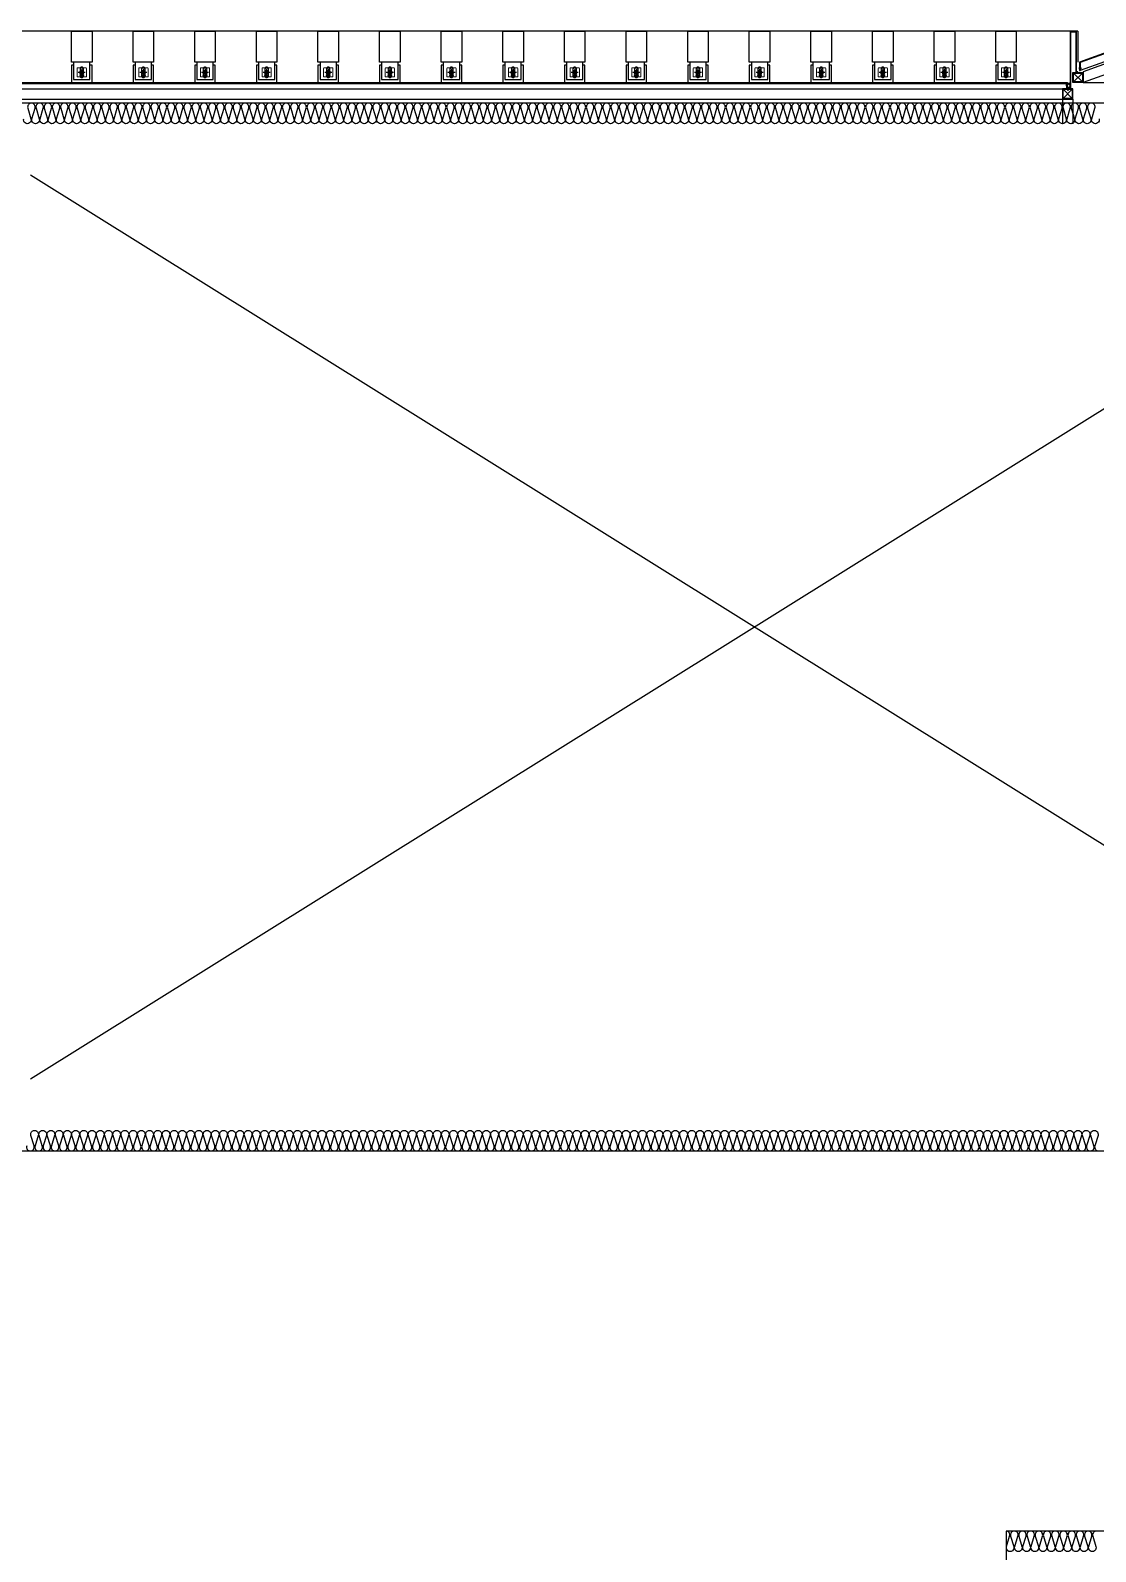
# Model space of a CAD drawing. Header units: millimetres. Extents: x 49154 to 181784, y 28275 to 149577.
# Drawn here: x 160454 to 165640, y 142055 to 149459 of the extents above; entities that cross this region are included whole.
import ezdxf

# ---------------------------------------------------------------- set-up
doc = ezdxf.new("R2010")
doc.units = ezdxf.units.MM
doc.header["$LTSCALE"] = 300
for name, pattern in [('CENTER2', [1.125, 0.75, -0.125, 0.125, -0.125]), ('CENTERX2', [4, 2.5, -0.5, 0.5, -0.5]), ('HID', [2.8, 1.8, -1])]:
    doc.linetypes.add(name, pattern=pattern)
doc.layers.add('4', color=4, linetype='Continuous', lineweight=13)
for name, color, linetype in [('6FIN', 6, 'Continuous'), ('A-ELE-8', 8, 'Continuous'), ('A-FIN', 6, 'Continuous'), ('A-FIN(EX)', 6, 'Continuous'), ('A-FIN-9', 7, 'Continuous'), ('A-HAT-MATL', 8, 'Continuous'), ('A-OPEN', 1, 'Continuous'), ('A-하지철물', 55, 'Continuous'), ('alucobond', 4, 'Continuous'), ('ISL', 251, 'Continuous'), ('loco_SCR', 1, 'Continuous'), ('mold', 4, 'Continuous'), ('SCREW', 6, 'Continuous'), ('SHEET', 6, 'Continuous'), ('보(girder)', 7, 'HID'), ('복합판넬', 6, 'Continuous'), ('코킹', 191, 'Continuous')]:
    doc.layers.add(name, color=color, linetype=linetype)

# ---------------------------------------------------------------- blocks, each defined once
blk = doc.blocks.new('EX-850-1')
at = {"layer": '6FIN', "elevation": 0}
for points in [[(3.2, 204.1), (46.8, 204.1, 0.414214), (50, 207.3), (50, 250.9, 0.414214), (46.8, 254.1), (3.2, 254.1, 0.414214), (0, 250.9), (0, 207.3, 0.414214)], [(896.8, 204.1), (853.2, 204.1, -0.414214), (850, 207.3), (850, 250.9, -0.414214), (853.2, 254.1), (896.8, 254.1, -0.414214), (900, 250.9), (900, 207.3, -0.414214)]]:
    blk.add_lwpolyline(points, format="xyb", close=True, dxfattribs=at)
at = {"layer": 'A-하지철물'}
for p, q in [((850, 254.1), (50, 254.1)), ((710.9, 204.1), (189.1, 204.1))]:
    blk.add_line(p, q, dxfattribs=at)
at = {"layer": 'A-하지철물', "elevation": 0}
for points in [[(49.9, 254.1), (450, 110.3), (850.1, 254.1)], [(50, 204.1), (50, 200.9), (450, 57.2), (850, 200.9), (850, 204.1)]]:
    blk.add_lwpolyline(points, dxfattribs=at)
at = {"layer": 'A-하지철물'}
blk.add_circle((450, 4.1), 4.07, dxfattribs=at)
at = {"layer": 'alucobond', "color": 251, "linetype": 'HID', "ltscale": 10}
for p, q in [((30.2, 185.1), (41.5, 185.1)), ((31.5, 182.4), (31.5, 187.8)), ((31.5, 186.6), (39.5, 186.6)), ((31.5, 183.6), (39.5, 183.6)), ((32, 189.3), (32.5, 189.3)), ((32, 180.9), (32.5, 180.9)), ((32.5, 180.9), (32.5, 189.3)), ((38, 182.7), (38, 187.4)), ((39.5, 182.7), (39.5, 187.4)), ((869.8, 185.1), (858.5, 185.1)), ((860.5, 182.7), (860.5, 187.4)), ((868.5, 186.6), (860.5, 186.6)), ((868.5, 183.6), (860.5, 183.6)), ((862, 182.7), (862, 187.4)), ((867.5, 180.9), (867.5, 189.3)), ((868, 189.3), (867.5, 189.3)), ((868, 180.9), (867.5, 180.9)), ((868.5, 182.4), (868.5, 187.8))]:
    blk.add_line(p, q, dxfattribs=at)
at = {"layer": 'alucobond'}
for p, q in [((32.5, 195.1), (36.5, 195.1)), ((867.5, 195.1), (863.5, 195.1))]:
    blk.add_line(p, q, dxfattribs=at)
at = {"layer": 'alucobond', "color": 251, "linetype": 'HID', "ltscale": 10}
for points in [[(32, 189.3), (31.5, 187.8)], [(32, 180.9), (31.5, 182.4)], [(868, 189.3), (868.5, 187.8)], [(868, 180.9), (868.5, 182.4)]]:
    blk.add_lwpolyline(points, dxfattribs=at)
at = {"layer": 'alucobond', "elevation": 0}
for points in [[(32.5, 195.1), (32.5, 154.1), (450, 4.1), (867.5, 154.1), (867.5, 195.1)], [(36.5, 195.1), (36.5, 156.9), (450, 8.3), (863.5, 156.9), (863.5, 195.1)]]:
    blk.add_lwpolyline(points, dxfattribs=at)
at = {"layer": 'alucobond', "color": 251, "linetype": 'HID', "ltscale": 10, "elevation": 0}
blk.add_lwpolyline([(36.5, 195.1), (450, 46.6), (863.5, 195.1)], dxfattribs=at)
at = {"layer": 'alucobond', "color": 251, "linetype": 'HID', "ltscale": 10}
for points in [[(39.5, 186.6, -0.666667), (39.5, 183.6, -1.5)], [(860.5, 186.6, 0.666667), (860.5, 183.6, 1.5)]]:
    blk.add_lwpolyline(points, format="xyb", dxfattribs=at)
for centre, start, end in [((38.7, 187.4), 0, 180), ((38.7, 182.7), 180, 0), ((861.3, 187.4), 0, 180), ((861.3, 182.7), 180, 0)]:
    blk.add_arc(centre, 0.75, start, end, dxfattribs=at)
at = {"layer": 'mold', "color": 4}
for points in [[(25, 204.1), (25, 202.6)], [(875, 204.1), (875, 202.6)]]:
    blk.add_lwpolyline(points, dxfattribs=at)
at = {"layer": 'SHEET', "color": 8}
for p, q in [((46.8, 250.9), (3.2, 207.3)), ((3.2, 250.9), (46.8, 207.3)), ((853.2, 250.9), (896.8, 207.3)), ((896.8, 250.9), (853.2, 207.3))]:
    blk.add_line(p, q, dxfattribs=at)
at = {"layer": 'SHEET', "color": 8, "elevation": 0}
for points in [[(3.2, 207.3), (46.8, 207.3), (46.8, 250.9), (3.2, 250.9)], [(896.8, 207.3), (853.2, 207.3), (853.2, 250.9), (896.8, 250.9)]]:
    blk.add_lwpolyline(points, close=True, dxfattribs=at)
blk = doc.blocks.new('*U124')
at = {"layer": '6FIN'}
blk.add_lwpolyline([(25.3, 50), (-24.7, 50), (-24.7, 0), (25.3, 0)], close=True, dxfattribs=at)
at = {"layer": 'SHEET', "color": 8}
for p, q in [((-22.2, 2.5), (22.8, 47.5)), ((22.8, 2.5), (-22.2, 47.5))]:
    blk.add_line(p, q, dxfattribs=at)
blk.add_lwpolyline([(22.3, 2.3), (-21.7, 2.3, -0.414214), (-22.4, 3), (-22.4, 47, -0.414214), (-21.7, 47.7), (22.3, 47.7, -0.414214), (23, 47), (23, 3, -0.414214)], format="xyb", close=True, dxfattribs=at)
blk = doc.blocks.new('screw-2')
at = {"layer": 'loco_SCR', "linetype": 'CENTERX2'}
blk.add_line((-9, 0), (20, 0), dxfattribs=at)
at = {"layer": 'loco_SCR'}
for p, q in [((-2, 2), (-2, 3)), ((-1, 0), (-2, 1)), ((0, 4), (0, -4)), ((0, 2), (13, 2)), ((4, 2), (2, -3)), ((6, 2), (4, -3)), ((8, 2), (6, -3)), ((9, 2), (8, -3)), ((11, 2), (10, 1)), ((16, 0), (11, 1)), ((16, 0), (12, -2)), ((16, 0), (13, 2)), ((-1, 0), (-2, -1)), ((-2, -2), (-2, -3)), ((0, -2), (12, -2)), ((10, -1), (9, -3))]:
    blk.add_line(p, q, dxfattribs=at)
for centre, radius, start, end in [((0, 0), 4, 90, 270), ((-2, 1), 0.5, 135, 249.9068), ((-2, 3), 0.393, 352.9095, 75.2899), ((-1, 0), 0.262, 273.8076, 86.5479), ((11, -1), 1.4, 70.8182, 270.5294), ((-2, -1), 0.5, 109.9826, 225), ((-2, -3), 0.393, 261.9149, 3.4868)]:
    blk.add_arc(centre, radius, start, end, dxfattribs=at)
blk = doc.blocks.new('A$Caf999d5d')
at = {"layer": 'A-FIN'}
for p, q in [((-1, 15), (25, 14.9)), ((3, 19), (29, 18.9)), ((25, 7.4), (25, 14.9)), ((28, 7.4), (25, 7.4)), ((29, 7.4), (25, 7.4)), ((29, 7.4), (29, 18.9))]:
    blk.add_line(p, q, dxfattribs=at)
at = {"layer": '코킹', "color": 1}
blk.add_circle((14.5, 7.5), 7.5, dxfattribs=at)
at = {"layer": '코킹', "color": 1, "extrusion": (0, 0, -1)}
blk.add_ellipse((-1, 7.5), major_axis=(0, 7.5), ratio=0.368706, start_param=0, end_param=3.141604, dxfattribs=at)
at = {"layer": 'SCREW', "xscale": 0.700000000000001, "yscale": 0.700000000000001, "zscale": 0.700000000000001, "rotation": 359.9997454971837}
blk.add_blockref('screw-2', (25, 11.2), dxfattribs=at)
blk = doc.blocks.new('N-washer')
at = {"layer": '4', "color": 253}
for p, q in [((-22.5, 19.5), (-22.5, -19.5)), ((19.5, 22.5), (-19.5, 22.5)), ((22.5, -19.5), (22.5, 19.5)), ((-19.5, -22.5), (19.5, -22.5))]:
    blk.add_line(p, q, dxfattribs=at)
at = {"layer": '4', "color": 253, "linetype": 'HID', "lineweight": 25, "ltscale": 0.5}
for p, q in [((-6.9, 17.6), (-8.3, 16.7)), ((-8.3, 16.7), (-8.3, 15.8)), ((-8.3, 15.8), (-6.9, 15)), ((-6.9, 13.6), (-8.3, 12.7)), ((-8.3, 12.7), (-8.3, 11.8)), ((-8.3, 11.8), (-6.9, 11)), ((-6.9, 9.6), (-8.3, 8.7)), ((-8.3, 8.7), (-8.3, 7.8)), ((-8.3, 7.8), (-6.9, 7)), ((-6.9, 5.6), (-8.3, 4.7)), ((-8.3, 4.7), (-8.3, 3.8)), ((-8.3, 3.8), (-7, 3)), ((-7, 3), (-6, 3)), ((-6.9, 15), (-6.9, 13.6)), ((-6.9, 11), (-6.9, 9.6)), ((-6.9, 7), (-6.9, 5.6)), ((-6.5, 0.5), (-6.5, -0.5)), ((6, 3), (7, 3)), ((6.5, -0.5), (6.5, 0.5)), ((8.3, 16.7), (6.9, 17.6)), ((6.9, 15), (8.3, 15.8)), ((6.9, 13.6), (6.9, 15)), ((8.3, 12.7), (6.9, 13.6)), ((6.9, 11), (8.3, 11.8)), ((6.9, 9.6), (6.9, 11)), ((8.3, 8.7), (6.9, 9.6)), ((6.9, 7), (8.3, 7.8)), ((6.9, 5.6), (6.9, 7)), ((8.3, 4.7), (6.9, 5.6)), ((7, 3), (8.3, 3.8)), ((8.3, 15.8), (8.3, 16.7)), ((8.3, 11.8), (8.3, 12.7)), ((8.3, 7.8), (8.3, 8.7)), ((8.3, 3.8), (8.3, 4.7))]:
    blk.add_line(p, q, dxfattribs=at)
at = {"layer": '4', "color": 253, "linetype": 'HID', "lineweight": 25}
blk.add_line((6.9, 17.6), (-6.9, 17.6), dxfattribs=at)
at = {"layer": '4', "color": 253}
for centre, start, end in [((-19.5, 19.5), 90, 180), ((19.5, 19.5), 0, 90), ((-19.5, -19.5), 180, 270), ((19.5, -19.5), 270, 0)]:
    blk.add_arc(centre, 3, start, end, dxfattribs=at)
at = {"layer": '4', "color": 253, "linetype": 'HID', "lineweight": 25, "ltscale": 0.5}
for centre, start, end in [((0, 0.5), 157.38014, 180), ((0, 0.5), 22.61986, 157.38014), ((0, 0.5), 0, 22.61986), ((0, -0.5), 180, 0)]:
    blk.add_arc(centre, 6.5, start, end, dxfattribs=at)
blk.add_point((0, 0), dxfattribs=at)
blk = doc.blocks.new('A$C908c0e9f')
at = {"layer": 'A-ELE-8', "color": 251, "linetype": 'CENTER2'}
for p, q in [((67.2, 80), (32.8, 80)), ((50, 97.2), (50, 62.8))]:
    blk.add_line(p, q, dxfattribs=at)
at = {"layer": 'A-ELE-8', "color": 251, "elevation": 0}
for points in [[(10, 115), (0, 115), (0, 30)], [(100, 30), (100, 115), (90, 115)]]:
    blk.add_lwpolyline(points, dxfattribs=at)
for points in [[(10, 130), (10, 45), (90, 45), (90, 130)], [(50, 90.4), (41, 85.2), (41, 74.8), (50, 69.6), (59, 74.8), (59, 85.2)]]:
    blk.add_lwpolyline(points, close=True, dxfattribs=at)
at = {"layer": 'A-ELE-8', "color": 251, "linetype": 'HID', "lineweight": 25, "ltscale": 0.5, "elevation": 0}
blk.add_lwpolyline([(57, 58.6), (58.4, 59.4), (58.4, 60.5), (57, 61.4), (57, 62.6), (58.4, 63.4), (58.4, 64.5), (57, 65.4), (57, 66.6), (58.4, 67.4), (58.4, 68.5), (57, 69.4), (57, 70.6), (58.4, 71.4), (58.4, 72.5), (57, 73.4), (57, 74.6), (58.4, 75.4), (58.4, 76.5), (57, 77.4), (57, 78.6), (58.4, 79.4), (58.4, 80.5), (57, 81.4), (57, 82.6), (58.4, 83.4), (58.4, 84.5), (57, 85.4), (57, 86.6), (58.4, 87.4), (58.4, 88.5), (57, 89.4), (57, 90.6), (58.4, 91.4), (58.4, 92.5), (57, 93.4), (57, 94.6), (58.4, 95.4), (58.4, 96.5), (57, 97.4), (57, 98.6), (58.4, 99.4), (58.4, 100.5), (57, 101.4, 0.50708), (42.9, 101.4), (41.5, 100.5), (41.5, 99.4), (42.9, 98.6), (42.9, 97.4), (41.5, 96.5), (41.5, 95.4), (42.9, 94.6), (42.9, 93.4), (41.5, 92.5), (41.5, 91.4), (42.9, 90.6), (42.9, 89.4), (41.5, 88.5), (41.5, 87.4), (42.9, 86.6), (42.9, 85.4), (41.5, 84.5), (41.5, 83.4), (42.9, 82.6), (42.9, 81.4), (41.5, 80.5), (41.5, 79.4), (42.9, 78.6), (42.9, 77.4), (41.5, 76.5), (41.5, 75.4), (42.9, 74.6), (42.9, 73.4), (41.5, 72.5), (41.5, 71.4), (42.9, 70.6), (42.9, 69.4), (41.5, 68.5), (41.5, 67.4), (42.9, 66.6), (42.9, 65.4), (41.5, 64.5), (41.5, 63.4), (42.9, 62.6), (42.9, 61.4), (41.5, 60.5), (41.5, 59.4), (42.9, 58.6, 0.50708)], format="xyb", close=True, dxfattribs=at)
at = {"layer": 'A-ELE-8', "color": 251}
blk.add_circle((50, 80), 9, dxfattribs=at)
at = {"layer": 'A-ELE-8', "color": 251, "linetype": 'HID'}
blk.add_circle((50, 80), 6, dxfattribs=at)
at = {"layer": 'A-FIN(EX)', "elevation": 0}
blk.add_lwpolyline([(0, 280), (100, 280), (100, 130), (0, 130)], close=True, dxfattribs=at)
at = {"layer": 'A-ELE-8', "color": 251, "xscale": -1, "rotation": 180}
blk.add_blockref('N-washer', (50, 80), dxfattribs=at)

msp = doc.modelspace()

# ---------------------------------------------------------------- linework, layer by layer
at = {"layer": 'A-FIN-9', "elevation": 0}
msp.add_lwpolyline([(165509.1, 149175), (165519.1, 149175), (165519.1, 149452), (165543.1, 149452), (165543.1, 149255), (165553.1, 149255), (165553.1, 149258), (165553.1, 149258), (165546.1, 149258), (165546.1, 149455), (165516.1, 149455), (165516.1, 149178), (165509.1, 149178), (165509.1, 149178)], close=True, dxfattribs=at)
at = {"layer": 'A-HAT-MATL'}
for q in [(104053.6, 149455), (165553.6, 149305)]:
    msp.add_line((165553.6, 149455), q, dxfattribs=at)
at = {"layer": 'A-OPEN'}
for p, q in [((167503.6, 144355), (160453.6, 148755)), ((166753.6, 148286.9), (160453.6, 144355))]:
    msp.add_line(p, q, dxfattribs=at)
at = {"layer": 'A-하지철물'}
for p, q in [((165478.6, 149125), (165478.6, 149005)), ((165528.6, 149125), (165528.6, 149005))]:
    msp.add_line(p, q, dxfattribs=at)
at = {"layer": 'A-하지철물', "elevation": 0}
for points in [[(155583.6, 149005), (155583.6, 149175), (165478.6, 149175)], [(155633.6, 149005), (155633.6, 149125), (165478.6, 149125)]]:
    msp.add_lwpolyline(points, dxfattribs=at)
at = {"layer": 'ISL', "elevation": 0}
for points in [[(168578.6, 149105), (155583.6, 149105)], [(155568.6, 148655), (155653.6, 148655), (155653.6, 143405), (157053.6, 143405), (157053.6, 144005), (166453.6, 144005), (166453.6, 143405), (167403.6, 143405), (167403.6, 142155), (165203.6, 142155), (165203.6, 134805), (167403.6, 134805), (167403.6, 128805), (166453.6, 128805), (166453.6, 127405), (167403.6, 127405), (167403.6, 124355), (165203.6, 124355), (165203.6, 117005), (165028.6, 117005), (165028.6, 116905)]]:
    msp.add_lwpolyline(points, dxfattribs=at)
for points in [[(165656.2, 149029.3, -1.372593), (165620.9, 149029.3), (165636.2, 149080.8, 0.509267), (165618.6, 149105, 0.509267), (165600.9, 149080.8), (165616.2, 149029.3, -1.372593), (165580.9, 149029.3), (165596.2, 149080.8, 0.509267), (165578.6, 149105, 0.509267), (165560.9, 149080.8), (165576.2, 149029.3, -1.372593), (165540.9, 149029.3), (165556.2, 149080.8, 0.509267), (165538.6, 149105, 0.509267), (165520.9, 149080.8), (165536.2, 149029.3, -1.372593), (165500.9, 149029.3), (165516.2, 149080.8, 0.509267), (165498.6, 149105, 0.509267), (165480.9, 149080.8), (165496.2, 149029.3, -1.372593), (165460.9, 149029.3), (165476.2, 149080.8, 0.509267), (165458.6, 149105, 0.509267), (165440.9, 149080.8), (165456.2, 149029.3, -1.372593), (165420.9, 149029.3), (165436.2, 149080.8, 0.509267), (165418.6, 149105, 0.509267), (165400.9, 149080.8), (165416.2, 149029.3, -1.372593), (165380.9, 149029.3), (165396.2, 149080.8, 0.509267), (165378.6, 149105, 0.509267), (165360.9, 149080.8), (165376.2, 149029.3, -1.372593), (165340.9, 149029.3), (165356.2, 149080.8, 0.509267), (165338.6, 149105, 0.509267), (165320.9, 149080.8), (165336.2, 149029.3, -1.372593), (165300.9, 149029.3), (165316.2, 149080.8, 0.509267), (165298.6, 149105, 0.509267), (165280.9, 149080.8), (165296.2, 149029.3, -1.372593), (165260.9, 149029.3), (165276.2, 149080.8, 0.509267), (165258.6, 149105, 0.509267), (165240.9, 149080.8), (165256.2, 149029.3, -1.372593), (165220.9, 149029.3), (165236.2, 149080.8, 0.509267), (165218.6, 149105, 0.509267), (165200.9, 149080.8), (165216.2, 149029.3, -1.372593), (165180.9, 149029.3), (165196.2, 149080.8, 0.509267), (165178.6, 149105, 0.509267), (165160.9, 149080.8), (165176.2, 149029.3, -1.372593), (165140.9, 149029.3), (165156.2, 149080.8, 0.509267), (165138.6, 149105, 0.509267), (165120.9, 149080.8), (165136.2, 149029.3, -1.372593), (165100.9, 149029.3), (165116.2, 149080.8, 0.509267), (165098.6, 149105, 0.509267), (165080.9, 149080.8), (165096.2, 149029.3, -1.372593), (165060.9, 149029.3), (165076.2, 149080.8, 0.509267), (165058.6, 149105, 0.509267), (165040.9, 149080.8), (165056.2, 149029.3, -1.372593), (165020.9, 149029.3), (165036.2, 149080.8, 0.509267), (165018.6, 149105, 0.509267), (165000.9, 149080.8), (165016.2, 149029.3, -1.372593), (164980.9, 149029.3), (164996.2, 149080.8, 0.509267), (164978.6, 149105, 0.509267), (164960.9, 149080.8), (164976.2, 149029.3, -1.372593), (164940.9, 149029.3), (164956.2, 149080.8, 0.509267), (164938.6, 149105, 0.509267), (164920.9, 149080.8), (164936.2, 149029.3, -1.372593), (164900.9, 149029.3), (164916.2, 149080.8, 0.509267), (164898.6, 149105, 0.509267), (164880.9, 149080.8), (164896.2, 149029.3, -1.372593), (164860.9, 149029.3), (164876.2, 149080.8, 0.509267), (164858.6, 149105, 0.509267), (164840.9, 149080.8), (164856.2, 149029.3, -1.372593), (164820.9, 149029.3), (164836.2, 149080.8, 0.509267), (164818.6, 149105, 0.509267), (164800.9, 149080.8), (164816.2, 149029.3, -1.372593), (164780.9, 149029.3), (164796.2, 149080.8, 0.509267), (164778.6, 149105, 0.509267), (164760.9, 149080.8), (164776.2, 149029.3, -1.372593), (164740.9, 149029.3), (164756.2, 149080.8, 0.509267), (164738.6, 149105, 0.509267), (164720.9, 149080.8), (164736.2, 149029.3, -1.372593), (164700.9, 149029.3), (164716.2, 149080.8, 0.509267), (164698.6, 149105, 0.509267), (164680.9, 149080.8), (164696.2, 149029.3, -1.372593), (164660.9, 149029.3), (164676.2, 149080.8, 0.509267), (164658.6, 149105, 0.509267), (164640.9, 149080.8), (164656.2, 149029.3, -1.372593), (164620.9, 149029.3), (164636.2, 149080.8, 0.509267), (164618.6, 149105, 0.509267), (164600.9, 149080.8), (164616.2, 149029.3, -1.372593), (164580.9, 149029.3), (164596.2, 149080.8, 0.509267), (164578.6, 149105, 0.509267), (164560.9, 149080.8), (164576.2, 149029.3, -1.372593), (164540.9, 149029.3), (164556.2, 149080.8, 0.509267), (164538.6, 149105, 0.509267), (164520.9, 149080.8), (164536.2, 149029.3, -1.372593), (164500.9, 149029.3), (164516.2, 149080.8, 0.509267), (164498.6, 149105, 0.509267), (164480.9, 149080.8), (164496.2, 149029.3, -1.372593), (164460.9, 149029.3), (164476.2, 149080.8, 0.509267), (164458.6, 149105, 0.509267), (164440.9, 149080.8), (164456.2, 149029.3, -1.372593), (164420.9, 149029.3), (164436.2, 149080.8, 0.509267), (164418.6, 149105, 0.509267), (164400.9, 149080.8), (164416.2, 149029.3, -1.372593), (164380.9, 149029.3), (164396.2, 149080.8, 0.509267), (164378.6, 149105, 0.509267), (164360.9, 149080.8), (164376.2, 149029.3, -1.372593), (164340.9, 149029.3), (164356.2, 149080.8, 0.509267), (164338.6, 149105, 0.509267), (164320.9, 149080.8), (164336.2, 149029.3, -1.372593), (164300.9, 149029.3), (164316.2, 149080.8, 0.509267), (164298.6, 149105, 0.509267), (164280.9, 149080.8), (164296.2, 149029.3, -1.372593), (164260.9, 149029.3), (164276.2, 149080.8, 0.509267), (164258.6, 149105, 0.509267), (164240.9, 149080.8), (164256.2, 149029.3, -1.372593), (164220.9, 149029.3), (164236.2, 149080.8, 0.509267), (164218.6, 149105, 0.509267), (164200.9, 149080.8), (164216.2, 149029.3, -1.372593), (164180.9, 149029.3), (164196.2, 149080.8, 0.509267), (164178.6, 149105, 0.509267), (164160.9, 149080.8), (164176.2, 149029.3, -1.372593), (164140.9, 149029.3), (164156.2, 149080.8, 0.509267), (164138.6, 149105, 0.509267), (164120.9, 149080.8), (164136.2, 149029.3, -1.372593), (164100.9, 149029.3), (164116.2, 149080.8, 0.509267), (164098.6, 149105, 0.509267), (164080.9, 149080.8), (164096.2, 149029.3, -1.372593), (164060.9, 149029.3), (164076.2, 149080.8, 0.509267), (164058.6, 149105, 0.509267), (164040.9, 149080.8), (164056.2, 149029.3, -1.372593), (164020.9, 149029.3), (164036.2, 149080.8, 0.509267), (164018.6, 149105, 0.509267), (164000.9, 149080.8), (164016.2, 149029.3, -1.372593), (163980.9, 149029.3), (163996.2, 149080.8, 0.509267), (163978.6, 149105, 0.509267), (163960.9, 149080.8), (163976.2, 149029.3, -1.372593), (163940.9, 149029.3), (163956.2, 149080.8, 0.509267), (163938.6, 149105, 0.509267), (163920.9, 149080.8), (163936.2, 149029.3, -1.372593), (163900.9, 149029.3), (163916.2, 149080.8, 0.509267), (163898.6, 149105, 0.509267), (163880.9, 149080.8), (163896.2, 149029.3, -1.372593), (163860.9, 149029.3), (163876.2, 149080.8, 0.509267), (163858.6, 149105, 0.509267), (163840.9, 149080.8), (163856.2, 149029.3, -1.372593), (163820.9, 149029.3), (163836.2, 149080.8, 0.509267), (163818.6, 149105, 0.509267), (163800.9, 149080.8), (163816.2, 149029.3, -1.372593), (163780.9, 149029.3), (163796.2, 149080.8, 0.509267), (163778.6, 149105, 0.509267), (163760.9, 149080.8), (163776.2, 149029.3, -1.372593), (163740.9, 149029.3), (163756.2, 149080.8, 0.509267), (163738.6, 149105, 0.509267), (163720.9, 149080.8), (163736.2, 149029.3, -1.372593), (163700.9, 149029.3), (163716.2, 149080.8, 0.509267), (163698.6, 149105, 0.509267), (163680.9, 149080.8), (163696.2, 149029.3, -1.372593), (163660.9, 149029.3), (163676.2, 149080.8, 0.509267), (163658.6, 149105, 0.509267), (163640.9, 149080.8), (163656.2, 149029.3, -1.372593), (163620.9, 149029.3), (163636.2, 149080.8, 0.509267), (163618.6, 149105, 0.509267), (163600.9, 149080.8), (163616.2, 149029.3, -1.372593), (163580.9, 149029.3), (163596.2, 149080.8, 0.509267), (163578.6, 149105, 0.509267), (163560.9, 149080.8), (163576.2, 149029.3, -1.372593), (163540.9, 149029.3), (163556.2, 149080.8, 0.509267), (163538.6, 149105, 0.509267), (163520.9, 149080.8), (163536.2, 149029.3, -1.372593), (163500.9, 149029.3), (163516.2, 149080.8, 0.509267), (163498.6, 149105, 0.509267), (163480.9, 149080.8), (163496.2, 149029.3, -1.372593), (163460.9, 149029.3), (163476.2, 149080.8, 0.509267), (163458.6, 149105, 0.509267), (163440.9, 149080.8), (163456.2, 149029.3, -1.372593), (163420.9, 149029.3), (163436.2, 149080.8, 0.509267), (163418.6, 149105, 0.509267), (163400.9, 149080.8), (163416.2, 149029.3, -1.372593), (163380.9, 149029.3), (163396.2, 149080.8, 0.509267), (163378.6, 149105, 0.509267), (163360.9, 149080.8), (163376.2, 149029.3, -1.372593), (163340.9, 149029.3), (163356.2, 149080.8, 0.509267), (163338.6, 149105, 0.509267), (163320.9, 149080.8), (163336.2, 149029.3, -1.372593), (163300.9, 149029.3), (163316.2, 149080.8, 0.509267), (163298.6, 149105, 0.509267), (163280.9, 149080.8), (163296.2, 149029.3, -1.372593), (163260.9, 149029.3), (163276.2, 149080.8, 0.509267), (163258.6, 149105, 0.509267), (163240.9, 149080.8), (163256.2, 149029.3, -1.372593), (163220.9, 149029.3), (163236.2, 149080.8, 0.509267), (163218.6, 149105, 0.509267), (163200.9, 149080.8), (163216.2, 149029.3, -1.372593), (163180.9, 149029.3), (163196.2, 149080.8, 0.509267), (163178.6, 149105, 0.509267), (163160.9, 149080.8), (163176.2, 149029.3, -1.372593), (163140.9, 149029.3), (163156.2, 149080.8, 0.509267), (163138.6, 149105, 0.509267), (163120.9, 149080.8), (163136.2, 149029.3, -1.372593), (163100.9, 149029.3), (163116.2, 149080.8, 0.509267), (163098.6, 149105, 0.509267), (163080.9, 149080.8), (163096.2, 149029.3, -1.372593), (163060.9, 149029.3), (163076.2, 149080.8, 0.509267), (163058.6, 149105, 0.509267), (163040.9, 149080.8), (163056.2, 149029.3, -1.372593), (163020.9, 149029.3), (163036.2, 149080.8, 0.509267), (163018.6, 149105, 0.509267), (163000.9, 149080.8), (163016.2, 149029.3, -1.372593), (162980.9, 149029.3), (162996.2, 149080.8, 0.509267), (162978.6, 149105, 0.509267), (162960.9, 149080.8), (162976.2, 149029.3, -1.372593), (162940.9, 149029.3), (162956.2, 149080.8, 0.509267), (162938.6, 149105, 0.509267), (162920.9, 149080.8), (162936.2, 149029.3, -1.372593), (162900.9, 149029.3), (162916.2, 149080.8, 0.509267), (162898.6, 149105, 0.509267), (162880.9, 149080.8), (162896.2, 149029.3, -1.372593), (162860.9, 149029.3), (162876.2, 149080.8, 0.509267), (162858.6, 149105, 0.509267), (162840.9, 149080.8), (162856.2, 149029.3, -1.372593), (162820.9, 149029.3), (162836.2, 149080.8, 0.509267), (162818.6, 149105, 0.509267), (162800.9, 149080.8), (162816.2, 149029.3, -1.372593), (162780.9, 149029.3), (162796.2, 149080.8, 0.509267), (162778.6, 149105, 0.509267), (162760.9, 149080.8), (162776.2, 149029.3, -1.372593), (162740.9, 149029.3), (162756.2, 149080.8, 0.509267), (162738.6, 149105, 0.509267), (162720.9, 149080.8), (162736.2, 149029.3, -1.372593), (162700.9, 149029.3), (162716.2, 149080.8, 0.509267), (162698.6, 149105, 0.509267), (162680.9, 149080.8), (162696.2, 149029.3, -1.372593), (162660.9, 149029.3), (162676.2, 149080.8, 0.509267), (162658.6, 149105, 0.509267), (162640.9, 149080.8), (162656.2, 149029.3, -1.372593), (162620.9, 149029.3), (162636.2, 149080.8, 0.509267), (162618.6, 149105, 0.509267), (162600.9, 149080.8), (162616.2, 149029.3, -1.372593), (162580.9, 149029.3), (162596.2, 149080.8, 0.509267), (162578.6, 149105, 0.509267), (162560.9, 149080.8), (162576.2, 149029.3, -1.372593), (162540.9, 149029.3), (162556.2, 149080.8, 0.509267), (162538.6, 149105, 0.509267), (162520.9, 149080.8), (162536.2, 149029.3, -1.372593), (162500.9, 149029.3), (162516.2, 149080.8, 0.509267), (162498.6, 149105, 0.509267), (162480.9, 149080.8), (162496.2, 149029.3, -1.372593), (162460.9, 149029.3), (162476.2, 149080.8, 0.509267), (162458.6, 149105, 0.509267), (162440.9, 149080.8), (162456.2, 149029.3, -1.372593), (162420.9, 149029.3), (162436.2, 149080.8, 0.509267), (162418.6, 149105, 0.509267), (162400.9, 149080.8), (162416.2, 149029.3, -1.372593), (162380.9, 149029.3), (162396.2, 149080.8, 0.509267), (162378.6, 149105, 0.509267), (162360.9, 149080.8), (162376.2, 149029.3, -1.372593), (162340.9, 149029.3), (162356.2, 149080.8, 0.509267), (162338.6, 149105, 0.509267), (162320.9, 149080.8), (162336.2, 149029.3, -1.372593), (162300.9, 149029.3), (162316.2, 149080.8, 0.509267), (162298.6, 149105, 0.509267), (162280.9, 149080.8), (162296.2, 149029.3, -1.372593), (162260.9, 149029.3), (162276.2, 149080.8, 0.509267), (162258.6, 149105, 0.509267), (162240.9, 149080.8), (162256.2, 149029.3, -1.372593), (162220.9, 149029.3), (162236.2, 149080.8, 0.509267), (162218.6, 149105, 0.509267), (162200.9, 149080.8), (162216.2, 149029.3, -1.372593), (162180.9, 149029.3), (162196.2, 149080.8, 0.509267), (162178.6, 149105, 0.509267), (162160.9, 149080.8), (162176.2, 149029.3, -1.372593), (162140.9, 149029.3), (162156.2, 149080.8, 0.509267), (162138.6, 149105, 0.509267), (162120.9, 149080.8), (162136.2, 149029.3, -1.372593), (162100.9, 149029.3), (162116.2, 149080.8, 0.509267), (162098.6, 149105, 0.509267), (162080.9, 149080.8), (162096.2, 149029.3, -1.372593), (162060.9, 149029.3), (162076.2, 149080.8, 0.509267), (162058.6, 149105, 0.509267), (162040.9, 149080.8), (162056.2, 149029.3, -1.372593), (162020.9, 149029.3), (162036.2, 149080.8, 0.509267), (162018.6, 149105, 0.509267), (162000.9, 149080.8), (162016.2, 149029.3, -1.372593), (161980.9, 149029.3), (161996.2, 149080.8, 0.509267), (161978.6, 149105, 0.509267), (161960.9, 149080.8), (161976.2, 149029.3, -1.372593), (161940.9, 149029.3), (161956.2, 149080.8, 0.509267), (161938.6, 149105, 0.509267), (161920.9, 149080.8), (161936.2, 149029.3, -1.372593), (161900.9, 149029.3), (161916.2, 149080.8, 0.509267), (161898.6, 149105, 0.509267), (161880.9, 149080.8), (161896.2, 149029.3, -1.372593), (161860.9, 149029.3), (161876.2, 149080.8, 0.509267), (161858.6, 149105, 0.509267), (161840.9, 149080.8), (161856.2, 149029.3, -1.372593), (161820.9, 149029.3), (161836.2, 149080.8, 0.509267), (161818.6, 149105, 0.509267), (161800.9, 149080.8), (161816.2, 149029.3, -1.372593), (161780.9, 149029.3), (161796.2, 149080.8, 0.509267), (161778.6, 149105, 0.509267), (161760.9, 149080.8), (161776.2, 149029.3, -1.372593), (161740.9, 149029.3), (161756.2, 149080.8, 0.509267), (161738.6, 149105, 0.509267), (161720.9, 149080.8), (161736.2, 149029.3, -1.372593), (161700.9, 149029.3), (161716.2, 149080.8, 0.509267), (161698.6, 149105, 0.509267), (161680.9, 149080.8), (161696.2, 149029.3, -1.372593), (161660.9, 149029.3), (161676.2, 149080.8, 0.509267), (161658.6, 149105, 0.509267), (161640.9, 149080.8), (161656.2, 149029.3, -1.372593), (161620.9, 149029.3), (161636.2, 149080.8, 0.509267), (161618.6, 149105, 0.509267), (161600.9, 149080.8), (161616.2, 149029.3, -1.372593), (161580.9, 149029.3), (161596.2, 149080.8, 0.509267), (161578.6, 149105, 0.509267), (161560.9, 149080.8), (161576.2, 149029.3, -1.372593), (161540.9, 149029.3), (161556.2, 149080.8, 0.509267), (161538.6, 149105, 0.509267), (161520.9, 149080.8), (161536.2, 149029.3, -1.372593), (161500.9, 149029.3), (161516.2, 149080.8, 0.509267), (161498.6, 149105, 0.509267), (161480.9, 149080.8), (161496.2, 149029.3, -1.372593), (161460.9, 149029.3), (161476.2, 149080.8, 0.509267), (161458.6, 149105, 0.509267), (161440.9, 149080.8), (161456.2, 149029.3, -1.372593), (161420.9, 149029.3), (161436.2, 149080.8, 0.509267), (161418.6, 149105, 0.509267), (161400.9, 149080.8), (161416.2, 149029.3, -1.372593), (161380.9, 149029.3), (161396.2, 149080.8, 0.509267), (161378.6, 149105, 0.509267), (161360.9, 149080.8), (161376.2, 149029.3, -1.372593), (161340.9, 149029.3), (161356.2, 149080.8, 0.509267), (161338.6, 149105, 0.509267), (161320.9, 149080.8), (161336.2, 149029.3, -1.372593), (161300.9, 149029.3), (161316.2, 149080.8, 0.509267), (161298.6, 149105, 0.509267), (161280.9, 149080.8), (161296.2, 149029.3, -1.372593), (161260.9, 149029.3), (161276.2, 149080.8, 0.509267), (161258.6, 149105, 0.509267), (161240.9, 149080.8), (161256.2, 149029.3, -1.372593), (161220.9, 149029.3), (161236.2, 149080.8, 0.509267), (161218.6, 149105, 0.509267), (161200.9, 149080.8), (161216.2, 149029.3, -1.372593), (161180.9, 149029.3), (161196.2, 149080.8, 0.509267), (161178.6, 149105, 0.509267), (161160.9, 149080.8), (161176.2, 149029.3, -1.372593), (161140.9, 149029.3), (161156.2, 149080.8, 0.509267), (161138.6, 149105, 0.509267), (161120.9, 149080.8), (161136.2, 149029.3, -1.372593), (161100.9, 149029.3), (161116.2, 149080.8, 0.509267), (161098.6, 149105, 0.509267), (161080.9, 149080.8), (161096.2, 149029.3, -1.372593), (161060.9, 149029.3), (161076.2, 149080.8, 0.509267), (161058.6, 149105, 0.509267), (161040.9, 149080.8), (161056.2, 149029.3, -1.372593), (161020.9, 149029.3), (161036.2, 149080.8, 0.509267), (161018.6, 149105, 0.509267), (161000.9, 149080.8), (161016.2, 149029.3, -1.372593), (160980.9, 149029.3), (160996.2, 149080.8, 0.509267), (160978.6, 149105, 0.509267), (160960.9, 149080.8), (160976.2, 149029.3, -1.372593), (160940.9, 149029.3), (160956.2, 149080.8, 0.509267), (160938.6, 149105, 0.509267), (160920.9, 149080.8), (160936.2, 149029.3, -1.372593), (160900.9, 149029.3), (160916.2, 149080.8, 0.509267), (160898.6, 149105, 0.509267), (160880.9, 149080.8), (160896.2, 149029.3, -1.372593), (160860.9, 149029.3), (160876.2, 149080.8, 0.509267), (160858.6, 149105, 0.509267), (160840.9, 149080.8), (160856.2, 149029.3, -1.372593), (160820.9, 149029.3), (160836.2, 149080.8, 0.509267), (160818.6, 149105, 0.509267), (160800.9, 149080.8), (160816.2, 149029.3, -1.372593), (160780.9, 149029.3), (160796.2, 149080.8, 0.509267), (160778.6, 149105, 0.509267), (160760.9, 149080.8), (160776.2, 149029.3, -1.372593), (160740.9, 149029.3), (160756.2, 149080.8, 0.509267), (160738.6, 149105, 0.509267), (160720.9, 149080.8), (160736.2, 149029.3, -1.372593), (160700.9, 149029.3), (160716.2, 149080.8, 0.509267), (160698.6, 149105, 0.509267), (160680.9, 149080.8), (160696.2, 149029.3, -1.372593), (160660.9, 149029.3), (160676.2, 149080.8, 0.509267), (160658.6, 149105, 0.509267), (160640.9, 149080.8), (160656.2, 149029.3, -1.372593), (160620.9, 149029.3), (160636.2, 149080.8, 0.509267), (160618.6, 149105, 0.509267), (160600.9, 149080.8), (160616.2, 149029.3, -1.372593), (160580.9, 149029.3), (160596.2, 149080.8, 0.509267), (160578.6, 149105, 0.509267), (160560.9, 149080.8), (160576.2, 149029.3, -1.372593), (160540.9, 149029.3), (160556.2, 149080.8, 0.509267), (160538.6, 149105, 0.509267), (160520.9, 149080.8), (160536.2, 149029.3, -1.372593), (160500.9, 149029.3), (160516.2, 149080.8, 0.509267), (160498.6, 149105, 0.509267), (160480.9, 149080.8), (160496.2, 149029.3, -1.372593), (160460.9, 149029.3), (160476.2, 149080.8, 0.509267), (160458.6, 149105, 0.509267), (160440.9, 149080.8), (160456.2, 149029.3, -1.372593), (160420.9, 149029.3)], [(160435.9, 144029.3, 0.509267), (160453.6, 144005, 0.509267), (160471.3, 144029.3), (160455.9, 144080.8, -1.372593), (160491.3, 144080.8), (160475.9, 144029.3, 0.509267), (160493.6, 144005, 0.509267), (160511.3, 144029.3), (160495.9, 144080.8, -1.372593), (160531.3, 144080.8), (160515.9, 144029.3, 0.509267), (160533.6, 144005, 0.509267), (160551.3, 144029.3), (160535.9, 144080.8, -1.372593), (160571.3, 144080.8), (160555.9, 144029.3, 0.509267), (160573.6, 144005, 0.509267), (160591.3, 144029.3), (160575.9, 144080.8, -1.372593), (160611.3, 144080.8), (160595.9, 144029.3, 0.509267), (160613.6, 144005, 0.509267), (160631.3, 144029.3), (160615.9, 144080.8, -1.372593), (160651.3, 144080.8), (160635.9, 144029.3, 0.509267), (160653.6, 144005, 0.509267), (160671.3, 144029.3), (160655.9, 144080.8, -1.372593), (160691.3, 144080.8), (160675.9, 144029.3, 0.509267), (160693.6, 144005, 0.509267), (160711.3, 144029.3), (160695.9, 144080.8, -1.372593), (160731.3, 144080.8), (160715.9, 144029.3, 0.509267), (160733.6, 144005, 0.509267), (160751.3, 144029.3), (160735.9, 144080.8, -1.372593), (160771.3, 144080.8), (160755.9, 144029.3, 0.509267), (160773.6, 144005, 0.509267), (160791.3, 144029.3), (160775.9, 144080.8, -1.372593), (160811.3, 144080.8), (160795.9, 144029.3, 0.509267), (160813.6, 144005, 0.509267), (160831.3, 144029.3), (160815.9, 144080.8, -1.372593), (160851.3, 144080.8), (160835.9, 144029.3, 0.509267), (160853.6, 144005, 0.509267), (160871.3, 144029.3), (160855.9, 144080.8, -1.372593), (160891.3, 144080.8), (160875.9, 144029.3, 0.509267), (160893.6, 144005, 0.509267), (160911.3, 144029.3), (160895.9, 144080.8, -1.372593), (160931.3, 144080.8), (160915.9, 144029.3, 0.509267), (160933.6, 144005, 0.509267), (160951.3, 144029.3), (160935.9, 144080.8, -1.372593), (160971.3, 144080.8), (160955.9, 144029.3, 0.509267), (160973.6, 144005, 0.509267), (160991.3, 144029.3), (160975.9, 144080.8, -1.372593), (161011.3, 144080.8), (160995.9, 144029.3, 0.509267), (161013.6, 144005, 0.509267), (161031.3, 144029.3), (161015.9, 144080.8, -1.372593), (161051.3, 144080.8), (161035.9, 144029.3, 0.509267), (161053.6, 144005, 0.509267), (161071.3, 144029.3), (161055.9, 144080.8, -1.372593), (161091.3, 144080.8), (161075.9, 144029.3, 0.509267), (161093.6, 144005, 0.509267), (161111.3, 144029.3), (161095.9, 144080.8, -1.372593), (161131.3, 144080.8), (161115.9, 144029.3, 0.509267), (161133.6, 144005, 0.509267), (161151.3, 144029.3), (161135.9, 144080.8, -1.372593), (161171.3, 144080.8), (161155.9, 144029.3, 0.509267), (161173.6, 144005, 0.509267), (161191.3, 144029.3), (161175.9, 144080.8, -1.372593), (161211.3, 144080.8), (161195.9, 144029.3, 0.509267), (161213.6, 144005, 0.509267), (161231.3, 144029.3), (161215.9, 144080.8, -1.372593), (161251.3, 144080.8), (161235.9, 144029.3, 0.509267), (161253.6, 144005, 0.509267), (161271.3, 144029.3), (161255.9, 144080.8, -1.372593), (161291.3, 144080.8), (161275.9, 144029.3, 0.509267), (161293.6, 144005, 0.509267), (161311.3, 144029.3), (161295.9, 144080.8, -1.372593), (161331.3, 144080.8), (161315.9, 144029.3, 0.509267), (161333.6, 144005, 0.509267), (161351.3, 144029.3), (161335.9, 144080.8, -1.372593), (161371.3, 144080.8), (161355.9, 144029.3, 0.509267), (161373.6, 144005, 0.509267), (161391.3, 144029.3), (161375.9, 144080.8, -1.372593), (161411.3, 144080.8), (161395.9, 144029.3, 0.509267), (161413.6, 144005, 0.509267), (161431.3, 144029.3), (161415.9, 144080.8, -1.372593), (161451.3, 144080.8), (161435.9, 144029.3, 0.509267), (161453.6, 144005, 0.509267), (161471.3, 144029.3), (161455.9, 144080.8, -1.372593), (161491.3, 144080.8), (161475.9, 144029.3, 0.509267), (161493.6, 144005, 0.509267), (161511.3, 144029.3), (161495.9, 144080.8, -1.372593), (161531.3, 144080.8), (161515.9, 144029.3, 0.509267), (161533.6, 144005, 0.509267), (161551.3, 144029.3), (161535.9, 144080.8, -1.372593), (161571.3, 144080.8), (161555.9, 144029.3, 0.509267), (161573.6, 144005, 0.509267), (161591.3, 144029.3), (161575.9, 144080.8, -1.372593), (161611.3, 144080.8), (161595.9, 144029.3, 0.509267), (161613.6, 144005, 0.509267), (161631.3, 144029.3), (161615.9, 144080.8, -1.372593), (161651.3, 144080.8), (161635.9, 144029.3, 0.509267), (161653.6, 144005, 0.509267), (161671.3, 144029.3), (161655.9, 144080.8, -1.372593), (161691.3, 144080.8), (161675.9, 144029.3, 0.509267), (161693.6, 144005, 0.509267), (161711.3, 144029.3), (161695.9, 144080.8, -1.372593), (161731.3, 144080.8), (161715.9, 144029.3, 0.509267), (161733.6, 144005, 0.509267), (161751.3, 144029.3), (161735.9, 144080.8, -1.372593), (161771.3, 144080.8), (161755.9, 144029.3, 0.509267), (161773.6, 144005, 0.509267), (161791.3, 144029.3), (161775.9, 144080.8, -1.372593), (161811.3, 144080.8), (161795.9, 144029.3, 0.509267), (161813.6, 144005, 0.509267), (161831.3, 144029.3), (161815.9, 144080.8, -1.372593), (161851.3, 144080.8), (161835.9, 144029.3, 0.509267), (161853.6, 144005, 0.509267), (161871.3, 144029.3), (161855.9, 144080.8, -1.372593), (161891.3, 144080.8), (161875.9, 144029.3, 0.509267), (161893.6, 144005, 0.509267), (161911.3, 144029.3), (161895.9, 144080.8, -1.372593), (161931.3, 144080.8), (161915.9, 144029.3, 0.509267), (161933.6, 144005, 0.509267), (161951.3, 144029.3), (161935.9, 144080.8, -1.372593), (161971.3, 144080.8), (161955.9, 144029.3, 0.509267), (161973.6, 144005, 0.509267), (161991.3, 144029.3), (161975.9, 144080.8, -1.372593), (162011.3, 144080.8), (161995.9, 144029.3, 0.509267), (162013.6, 144005, 0.509267), (162031.3, 144029.3), (162015.9, 144080.8, -1.372593), (162051.3, 144080.8), (162035.9, 144029.3, 0.509267), (162053.6, 144005, 0.509267), (162071.3, 144029.3), (162055.9, 144080.8, -1.372593), (162091.3, 144080.8), (162075.9, 144029.3, 0.509267), (162093.6, 144005, 0.509267), (162111.3, 144029.3), (162095.9, 144080.8, -1.372593), (162131.3, 144080.8), (162115.9, 144029.3, 0.509267), (162133.6, 144005, 0.509267), (162151.3, 144029.3), (162135.9, 144080.8, -1.372593), (162171.3, 144080.8), (162155.9, 144029.3, 0.509267), (162173.6, 144005, 0.509267), (162191.3, 144029.3), (162175.9, 144080.8, -1.372593), (162211.3, 144080.8), (162195.9, 144029.3, 0.509267), (162213.6, 144005, 0.509267), (162231.3, 144029.3), (162215.9, 144080.8, -1.372593), (162251.3, 144080.8), (162235.9, 144029.3, 0.509267), (162253.6, 144005, 0.509267), (162271.3, 144029.3), (162255.9, 144080.8, -1.372593), (162291.3, 144080.8), (162275.9, 144029.3, 0.509267), (162293.6, 144005, 0.509267), (162311.3, 144029.3), (162295.9, 144080.8, -1.372593), (162331.3, 144080.8), (162315.9, 144029.3, 0.509267), (162333.6, 144005, 0.509267), (162351.3, 144029.3), (162335.9, 144080.8, -1.372593), (162371.3, 144080.8), (162355.9, 144029.3, 0.509267), (162373.6, 144005, 0.509267), (162391.3, 144029.3), (162375.9, 144080.8, -1.372593), (162411.3, 144080.8), (162395.9, 144029.3, 0.509267), (162413.6, 144005, 0.509267), (162431.3, 144029.3), (162415.9, 144080.8, -1.372593), (162451.3, 144080.8), (162435.9, 144029.3, 0.509267), (162453.6, 144005, 0.509267), (162471.3, 144029.3), (162455.9, 144080.8, -1.372593), (162491.3, 144080.8), (162475.9, 144029.3, 0.509267), (162493.6, 144005, 0.509267), (162511.3, 144029.3), (162495.9, 144080.8, -1.372593), (162531.3, 144080.8), (162515.9, 144029.3, 0.509267), (162533.6, 144005, 0.509267), (162551.3, 144029.3), (162535.9, 144080.8, -1.372593), (162571.3, 144080.8), (162555.9, 144029.3, 0.509267), (162573.6, 144005, 0.509267), (162591.3, 144029.3), (162575.9, 144080.8, -1.372593), (162611.3, 144080.8), (162595.9, 144029.3, 0.509267), (162613.6, 144005, 0.509267), (162631.3, 144029.3), (162615.9, 144080.8, -1.372593), (162651.3, 144080.8), (162635.9, 144029.3, 0.509267), (162653.6, 144005, 0.509267), (162671.3, 144029.3), (162655.9, 144080.8, -1.372593), (162691.3, 144080.8), (162675.9, 144029.3, 0.509267), (162693.6, 144005, 0.509267), (162711.3, 144029.3), (162695.9, 144080.8, -1.372593), (162731.3, 144080.8), (162715.9, 144029.3, 0.509267), (162733.6, 144005, 0.509267), (162751.3, 144029.3), (162735.9, 144080.8, -1.372593), (162771.3, 144080.8), (162755.9, 144029.3, 0.509267), (162773.6, 144005, 0.509267), (162791.3, 144029.3), (162775.9, 144080.8, -1.372593), (162811.3, 144080.8), (162795.9, 144029.3, 0.509267), (162813.6, 144005, 0.509267), (162831.3, 144029.3), (162815.9, 144080.8, -1.372593), (162851.3, 144080.8), (162835.9, 144029.3, 0.509267), (162853.6, 144005, 0.509267), (162871.3, 144029.3), (162855.9, 144080.8, -1.372593), (162891.3, 144080.8), (162875.9, 144029.3, 0.509267), (162893.6, 144005, 0.509267), (162911.3, 144029.3), (162895.9, 144080.8, -1.372593), (162931.3, 144080.8), (162915.9, 144029.3, 0.509267), (162933.6, 144005, 0.509267), (162951.3, 144029.3), (162935.9, 144080.8, -1.372593), (162971.3, 144080.8), (162955.9, 144029.3, 0.509267), (162973.6, 144005, 0.509267), (162991.3, 144029.3), (162975.9, 144080.8, -1.372593), (163011.3, 144080.8), (162995.9, 144029.3, 0.509267), (163013.6, 144005, 0.509267), (163031.3, 144029.3), (163015.9, 144080.8, -1.372593), (163051.3, 144080.8), (163035.9, 144029.3, 0.509267), (163053.6, 144005, 0.509267), (163071.3, 144029.3), (163055.9, 144080.8, -1.372593), (163091.3, 144080.8), (163075.9, 144029.3, 0.509267), (163093.6, 144005, 0.509267), (163111.3, 144029.3), (163095.9, 144080.8, -1.372593), (163131.3, 144080.8), (163115.9, 144029.3, 0.509267), (163133.6, 144005, 0.509267), (163151.3, 144029.3), (163135.9, 144080.8, -1.372593), (163171.3, 144080.8), (163155.9, 144029.3, 0.509267), (163173.6, 144005, 0.509267), (163191.3, 144029.3), (163175.9, 144080.8, -1.372593), (163211.3, 144080.8), (163195.9, 144029.3, 0.509267), (163213.6, 144005, 0.509267), (163231.3, 144029.3), (163215.9, 144080.8, -1.372593), (163251.3, 144080.8), (163235.9, 144029.3, 0.509267), (163253.6, 144005, 0.509267), (163271.3, 144029.3), (163255.9, 144080.8, -1.372593), (163291.3, 144080.8), (163275.9, 144029.3, 0.509267), (163293.6, 144005, 0.509267), (163311.3, 144029.3), (163295.9, 144080.8, -1.372593), (163331.3, 144080.8), (163315.9, 144029.3, 0.509267), (163333.6, 144005, 0.509267), (163351.3, 144029.3), (163335.9, 144080.8, -1.372593), (163371.3, 144080.8), (163355.9, 144029.3, 0.509267), (163373.6, 144005, 0.509267), (163391.3, 144029.3), (163375.9, 144080.8, -1.372593), (163411.3, 144080.8), (163395.9, 144029.3, 0.509267), (163413.6, 144005, 0.509267), (163431.3, 144029.3), (163415.9, 144080.8, -1.372593), (163451.3, 144080.8), (163435.9, 144029.3, 0.509267), (163453.6, 144005, 0.509267), (163471.3, 144029.3), (163455.9, 144080.8, -1.372593), (163491.3, 144080.8), (163475.9, 144029.3, 0.509267), (163493.6, 144005, 0.509267), (163511.3, 144029.3), (163495.9, 144080.8, -1.372593), (163531.3, 144080.8), (163515.9, 144029.3, 0.509267), (163533.6, 144005, 0.509267), (163551.3, 144029.3), (163535.9, 144080.8, -1.372593), (163571.3, 144080.8), (163555.9, 144029.3, 0.509267), (163573.6, 144005, 0.509267), (163591.3, 144029.3), (163575.9, 144080.8, -1.372593), (163611.3, 144080.8), (163595.9, 144029.3, 0.509267), (163613.6, 144005, 0.509267), (163631.3, 144029.3), (163615.9, 144080.8, -1.372593), (163651.3, 144080.8), (163635.9, 144029.3, 0.509267), (163653.6, 144005, 0.509267), (163671.3, 144029.3), (163655.9, 144080.8, -1.372593), (163691.3, 144080.8), (163675.9, 144029.3, 0.509267), (163693.6, 144005, 0.509267), (163711.3, 144029.3), (163695.9, 144080.8, -1.372593), (163731.3, 144080.8), (163715.9, 144029.3, 0.509267), (163733.6, 144005, 0.509267), (163751.3, 144029.3), (163735.9, 144080.8, -1.372593), (163771.3, 144080.8), (163755.9, 144029.3, 0.509267), (163773.6, 144005, 0.509267), (163791.3, 144029.3), (163775.9, 144080.8, -1.372593), (163811.3, 144080.8), (163795.9, 144029.3, 0.509267), (163813.6, 144005, 0.509267), (163831.3, 144029.3), (163815.9, 144080.8, -1.372593), (163851.3, 144080.8), (163835.9, 144029.3, 0.509267), (163853.6, 144005, 0.509267), (163871.3, 144029.3), (163855.9, 144080.8, -1.372593), (163891.3, 144080.8), (163875.9, 144029.3, 0.509267), (163893.6, 144005, 0.509267), (163911.3, 144029.3), (163895.9, 144080.8, -1.372593), (163931.3, 144080.8), (163915.9, 144029.3, 0.509267), (163933.6, 144005, 0.509267), (163951.3, 144029.3), (163935.9, 144080.8, -1.372593), (163971.3, 144080.8), (163955.9, 144029.3, 0.509267), (163973.6, 144005, 0.509267), (163991.3, 144029.3), (163975.9, 144080.8, -1.372593), (164011.3, 144080.8), (163995.9, 144029.3, 0.509267), (164013.6, 144005, 0.509267), (164031.3, 144029.3), (164015.9, 144080.8, -1.372593), (164051.3, 144080.8), (164035.9, 144029.3, 0.509267), (164053.6, 144005, 0.509267), (164071.3, 144029.3), (164055.9, 144080.8, -1.372593), (164091.3, 144080.8), (164075.9, 144029.3, 0.509267), (164093.6, 144005, 0.509267), (164111.3, 144029.3), (164095.9, 144080.8, -1.372593), (164131.3, 144080.8), (164115.9, 144029.3, 0.509267), (164133.6, 144005, 0.509267), (164151.3, 144029.3), (164135.9, 144080.8, -1.372593), (164171.3, 144080.8), (164155.9, 144029.3, 0.509267), (164173.6, 144005, 0.509267), (164191.3, 144029.3), (164175.9, 144080.8, -1.372593), (164211.3, 144080.8), (164195.9, 144029.3, 0.509267), (164213.6, 144005, 0.509267), (164231.3, 144029.3), (164215.9, 144080.8, -1.372593), (164251.3, 144080.8), (164235.9, 144029.3, 0.509267), (164253.6, 144005, 0.509267), (164271.3, 144029.3), (164255.9, 144080.8, -1.372593), (164291.3, 144080.8), (164275.9, 144029.3, 0.509267), (164293.6, 144005, 0.509267), (164311.3, 144029.3), (164295.9, 144080.8, -1.372593), (164331.3, 144080.8), (164315.9, 144029.3, 0.509267), (164333.6, 144005, 0.509267), (164351.3, 144029.3), (164335.9, 144080.8, -1.372593), (164371.3, 144080.8), (164355.9, 144029.3, 0.509267), (164373.6, 144005, 0.509267), (164391.3, 144029.3), (164375.9, 144080.8, -1.372593), (164411.3, 144080.8), (164395.9, 144029.3, 0.509267), (164413.6, 144005, 0.509267), (164431.3, 144029.3), (164415.9, 144080.8, -1.372593), (164451.3, 144080.8), (164435.9, 144029.3, 0.509267), (164453.6, 144005, 0.509267), (164471.3, 144029.3), (164455.9, 144080.8, -1.372593), (164491.3, 144080.8), (164475.9, 144029.3, 0.509267), (164493.6, 144005, 0.509267), (164511.3, 144029.3), (164495.9, 144080.8, -1.372593), (164531.3, 144080.8), (164515.9, 144029.3, 0.509267), (164533.6, 144005, 0.509267), (164551.3, 144029.3), (164535.9, 144080.8, -1.372593), (164571.3, 144080.8), (164555.9, 144029.3, 0.509267), (164573.6, 144005, 0.509267), (164591.3, 144029.3), (164575.9, 144080.8, -1.372593), (164611.3, 144080.8), (164595.9, 144029.3, 0.509267), (164613.6, 144005, 0.509267), (164631.3, 144029.3), (164615.9, 144080.8, -1.372593), (164651.3, 144080.8), (164635.9, 144029.3, 0.509267), (164653.6, 144005, 0.509267), (164671.3, 144029.3), (164655.9, 144080.8, -1.372593), (164691.3, 144080.8), (164675.9, 144029.3, 0.509267), (164693.6, 144005, 0.509267), (164711.3, 144029.3), (164695.9, 144080.8, -1.372593), (164731.3, 144080.8), (164715.9, 144029.3, 0.509267), (164733.6, 144005, 0.509267), (164751.3, 144029.3), (164735.9, 144080.8, -1.372593), (164771.3, 144080.8), (164755.9, 144029.3, 0.509267), (164773.6, 144005, 0.509267), (164791.3, 144029.3), (164775.9, 144080.8, -1.372593), (164811.3, 144080.8), (164795.9, 144029.3, 0.509267), (164813.6, 144005, 0.509267), (164831.3, 144029.3), (164815.9, 144080.8, -1.372593), (164851.3, 144080.8), (164835.9, 144029.3, 0.509267), (164853.6, 144005, 0.509267), (164871.3, 144029.3), (164855.9, 144080.8, -1.372593), (164891.3, 144080.8), (164875.9, 144029.3, 0.509267), (164893.6, 144005, 0.509267), (164911.3, 144029.3), (164895.9, 144080.8, -1.372593), (164931.3, 144080.8), (164915.9, 144029.3, 0.509267), (164933.6, 144005, 0.509267), (164951.3, 144029.3), (164935.9, 144080.8, -1.372593), (164971.3, 144080.8), (164955.9, 144029.3, 0.509267), (164973.6, 144005, 0.509267), (164991.3, 144029.3), (164975.9, 144080.8, -1.372593), (165011.3, 144080.8), (164995.9, 144029.3, 0.509267), (165013.6, 144005, 0.509267), (165031.3, 144029.3), (165015.9, 144080.8, -1.372593), (165051.3, 144080.8), (165035.9, 144029.3, 0.509267), (165053.6, 144005, 0.509267), (165071.3, 144029.3), (165055.9, 144080.8, -1.372593), (165091.3, 144080.8), (165075.9, 144029.3, 0.509267), (165093.6, 144005, 0.509267), (165111.3, 144029.3), (165095.9, 144080.8, -1.372593), (165131.3, 144080.8), (165115.9, 144029.3, 0.509267), (165133.6, 144005, 0.509267), (165151.3, 144029.3), (165135.9, 144080.8, -1.372593), (165171.3, 144080.8), (165155.9, 144029.3, 0.509267), (165173.6, 144005, 0.509267), (165191.3, 144029.3), (165175.9, 144080.8, -1.372593), (165211.3, 144080.8), (165195.9, 144029.3, 0.509267), (165213.6, 144005, 0.509267), (165231.3, 144029.3), (165215.9, 144080.8, -1.372593), (165251.3, 144080.8), (165235.9, 144029.3, 0.509267), (165253.6, 144005, 0.509267), (165271.3, 144029.3), (165255.9, 144080.8, -1.372593), (165291.3, 144080.8), (165275.9, 144029.3, 0.509267), (165293.6, 144005, 0.509267), (165311.3, 144029.3), (165295.9, 144080.8, -1.372593), (165331.3, 144080.8), (165315.9, 144029.3, 0.509267), (165333.6, 144005, 0.509267), (165351.3, 144029.3), (165335.9, 144080.8, -1.372593), (165371.3, 144080.8), (165355.9, 144029.3, 0.509267), (165373.6, 144005, 0.509267), (165391.3, 144029.3), (165375.9, 144080.8, -1.372593), (165411.3, 144080.8), (165395.9, 144029.3, 0.509267), (165413.6, 144005, 0.509267), (165431.3, 144029.3), (165415.9, 144080.8, -1.372593), (165451.3, 144080.8), (165435.9, 144029.3, 0.509267), (165453.6, 144005, 0.509267), (165471.3, 144029.3), (165455.9, 144080.8, -1.372593), (165491.3, 144080.8), (165475.9, 144029.3, 0.509267), (165493.6, 144005, 0.509267), (165511.3, 144029.3), (165495.9, 144080.8, -1.372593), (165531.3, 144080.8), (165515.9, 144029.3, 0.509267), (165533.6, 144005, 0.509267), (165551.3, 144029.3), (165535.9, 144080.8, -1.372593), (165571.3, 144080.8), (165555.9, 144029.3, 0.509267), (165573.6, 144005, 0.509267), (165591.3, 144029.3), (165575.9, 144080.8, -1.372593), (165611.3, 144080.8), (165595.9, 144029.3, 0.509267), (165613.6, 144005, 0.509267), (165631.3, 144029.3), (165615.9, 144080.8, -1.372593), (165651.3, 144080.8), (165635.9, 144029.3, 0.509267), (165653.6, 144005, 0.509267)], [(165643.6, 142155, 0.509267), (165625.9, 142130.8), (165641.2, 142079.3, -1.372593), (165605.9, 142079.3), (165621.2, 142130.8, 0.509267), (165603.6, 142155, 0.509267), (165585.9, 142130.8), (165601.2, 142079.3, -1.372593), (165565.9, 142079.3), (165581.2, 142130.8, 0.509267), (165563.6, 142155, 0.509267), (165545.9, 142130.8), (165561.2, 142079.3, -1.372593), (165525.9, 142079.3), (165541.2, 142130.8, 0.509267), (165523.6, 142155, 0.509267), (165505.9, 142130.8), (165521.2, 142079.3, -1.372593), (165485.9, 142079.3), (165501.2, 142130.8, 0.509267), (165483.6, 142155, 0.509267), (165465.9, 142130.8), (165481.2, 142079.3, -1.372593), (165445.9, 142079.3), (165461.2, 142130.8, 0.509267), (165443.6, 142155, 0.509267), (165425.9, 142130.8), (165441.2, 142079.3, -1.372593), (165405.9, 142079.3), (165421.2, 142130.8, 0.509267), (165403.6, 142155, 0.509267), (165385.9, 142130.8), (165401.2, 142079.3, -1.372593), (165365.9, 142079.3), (165381.2, 142130.8, 0.509267), (165363.6, 142155, 0.509267), (165345.9, 142130.8), (165361.2, 142079.3, -1.372593), (165325.9, 142079.3), (165341.2, 142130.8, 0.509267), (165323.6, 142155, 0.509267), (165305.9, 142130.8), (165321.2, 142079.3, -1.372593), (165285.9, 142079.3), (165301.2, 142130.8, 0.509267), (165283.6, 142155, 0.509267), (165265.9, 142130.8), (165281.2, 142079.3, -1.372593), (165245.9, 142079.3), (165261.2, 142130.8, 0.509267), (165243.6, 142155, 0.509267), (165225.9, 142130.8), (165241.2, 142079.3, -1.372593), (165205.9, 142079.3), (165221.2, 142130.8, 0.5087), (165203.6, 142155, 0.5087)]]:
    msp.add_lwpolyline(points, format="xyb", dxfattribs=at)
at = {"layer": '복합판넬', "elevation": 0}
for points in [[(155553.6, 149020), (155553.6, 149205), (165501.1, 149205)], [(155557.6, 149024), (155557.6, 149201), (165497.1, 149201)]]:
    msp.add_lwpolyline(points, dxfattribs=at)

# ---------------------------------------------------------------- block references
at = {"layer": 'A-ELE-8'}
for p in [(160653.6, 149175), (160953.6, 149175), (161253.6, 149175), (161553.6, 149175), (161853.6, 149175), (162153.6, 149175), (162453.6, 149175), (162753.6, 149175), (163053.6, 149175), (163353.6, 149175), (163653.6, 149175), (163953.6, 149175), (164253.6, 149175), (164553.6, 149175), (164853.6, 149175), (165153.6, 149175)]:
    msp.add_blockref('A$C908c0e9f', p, dxfattribs=at)
at = {"layer": 'A-FIN', "xscale": -1.000000000000001, "rotation": 90}
msp.add_blockref('A$Caf999d5d', (165516.1, 149204), dxfattribs=at)
at = {"layer": 'A-하지철물', "rotation": 180}
msp.add_blockref('EX-850-1', (166428.6, 149459.1), dxfattribs=at)
at = {"layer": '보(girder)', "rotation": 180}
msp.add_blockref('*U124', (165503.9, 149175), dxfattribs=at)

doc.saveas('drawing.dxf')
